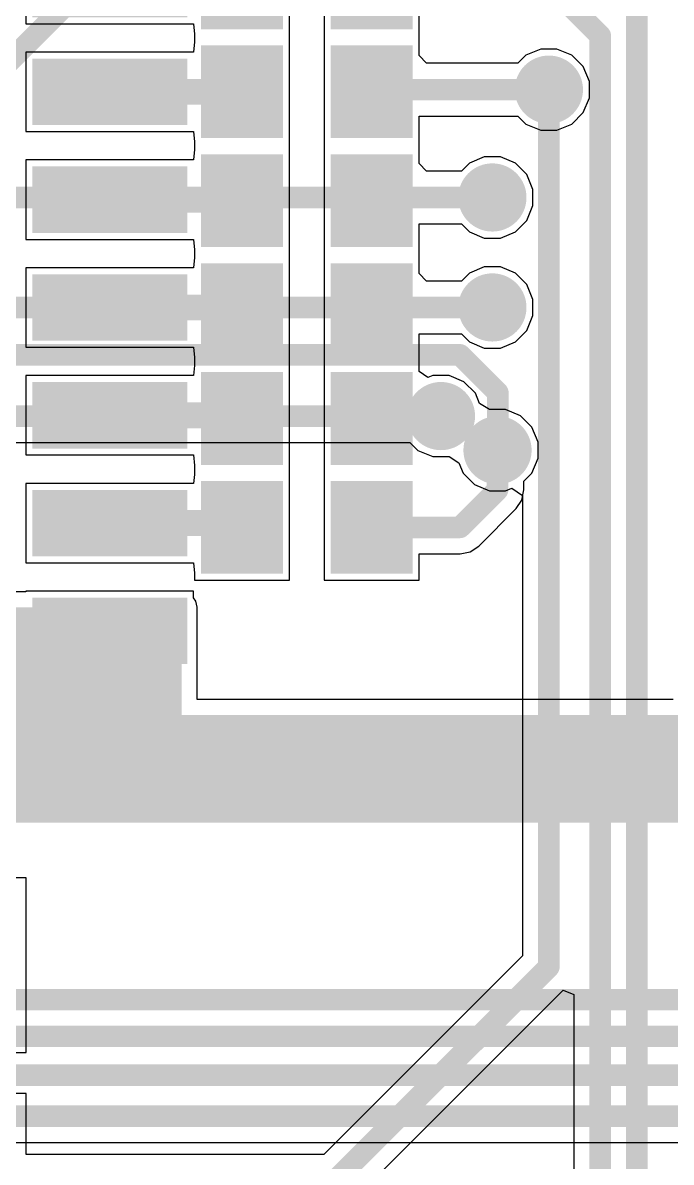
# Model space of a CAD drawing. Header units: millimetres. Extents: x -1231 to 5080, y -1243 to 680.
# Drawn here: x 21.73 to 29.36, y 32.78 to 46.2 of the extents above; entities that cross this region are included whole.
import ezdxf

# ---------------------------------------------------------------- set-up
doc = ezdxf.new("R2010")
doc.units = ezdxf.units.MM
for name, color, linetype in [('BottomLayer', 5, 'Continuous'), ('BottomPaste', 16, 'Continuous'), ('BottomSolder', 6, 'Continuous'), ('TopLayer', 1, 'Continuous'), ('TopSolder', 216, 'Continuous'), ('ViaHoleLayer', 16, 'Continuous')]:
    doc.layers.add(name, color=color, linetype=linetype)

# ---------------------------------------------------------------- blocks, each defined once
blk = doc.blocks.new('R___0603_B_8')
at = {"layer": 'BottomLayer'}
for points in [[(-1.143, -0.4445), (-1.143, 0.4445), (-0.3809999999999999, 0.4445), (-0.3809999999999999, -0.4445)], [(0.3809999999999999, -0.4445), (0.3809999999999999, 0.4445), (1.143, 0.4445), (1.143, -0.4445)]]:
    blk.add_hatch(color=5, dxfattribs=at).paths.add_polyline_path(points)
at = {"layer": 'BottomPaste'}
for points in [[(-1.143, -0.4445), (-1.143, 0.4445), (-0.3809999999999999, 0.4445), (-0.3809999999999999, -0.4445)], [(0.3809999999999999, -0.4445), (0.3809999999999999, 0.4445), (1.143, 0.4445), (1.143, -0.4445)]]:
    blk.add_hatch(color=16, dxfattribs=at).paths.add_polyline_path(points)
at = {"layer": 'BottomSolder'}
for points in [[(-1.2446, -0.5460999999999999), (-1.2446, 0.5460999999999999), (-0.2794, 0.5460999999999999), (-0.2794, -0.5460999999999999)], [(0.2794, -0.5460999999999999), (0.2794, 0.5460999999999999), (1.2446, 0.5460999999999999), (1.2446, -0.5460999999999999)]]:
    blk.add_hatch(color=6, dxfattribs=at).paths.add_polyline_path(points)
blk = doc.blocks.new('R___0603_B_9')
at = {"layer": 'BottomLayer'}
for points in [[(-1.143, -0.4445), (-1.143, 0.4445), (-0.3809999999999999, 0.4445), (-0.3809999999999999, -0.4445)], [(0.3809999999999999, -0.4445), (0.3809999999999999, 0.4445), (1.143, 0.4445), (1.143, -0.4445)]]:
    blk.add_hatch(color=5, dxfattribs=at).paths.add_polyline_path(points)
at = {"layer": 'BottomPaste'}
for points in [[(-1.143, -0.4445), (-1.143, 0.4445), (-0.3809999999999999, 0.4445), (-0.3809999999999999, -0.4445)], [(0.3809999999999999, -0.4445), (0.3809999999999999, 0.4445), (1.143, 0.4445), (1.143, -0.4445)]]:
    blk.add_hatch(color=16, dxfattribs=at).paths.add_polyline_path(points)
at = {"layer": 'BottomSolder'}
for points in [[(-1.2446, -0.5460999999999999), (-1.2446, 0.5460999999999999), (-0.2794, 0.5460999999999999), (-0.2794, -0.5460999999999999)], [(0.2794, -0.5460999999999999), (0.2794, 0.5460999999999999), (1.2446, 0.5460999999999999), (1.2446, -0.5460999999999999)]]:
    blk.add_hatch(color=6, dxfattribs=at).paths.add_polyline_path(points)
blk = doc.blocks.new('R___0603_B_11')
at = {"layer": 'BottomLayer'}
for points in [[(-1.143, -0.4445), (-1.143, 0.4445), (-0.3809999999999999, 0.4445), (-0.3809999999999999, -0.4445)], [(0.3809999999999999, -0.4445), (0.3809999999999999, 0.4445), (1.143, 0.4445), (1.143, -0.4445)]]:
    blk.add_hatch(color=5, dxfattribs=at).paths.add_polyline_path(points)
at = {"layer": 'BottomPaste'}
for points in [[(-1.143, -0.4445), (-1.143, 0.4445), (-0.3809999999999999, 0.4445), (-0.3809999999999999, -0.4445)], [(0.3809999999999999, -0.4445), (0.3809999999999999, 0.4445), (1.143, 0.4445), (1.143, -0.4445)]]:
    blk.add_hatch(color=16, dxfattribs=at).paths.add_polyline_path(points)
at = {"layer": 'BottomSolder'}
for points in [[(-1.2446, -0.5460999999999999), (-1.2446, 0.5460999999999999), (-0.2794, 0.5460999999999999), (-0.2794, -0.5460999999999999)], [(0.2794, -0.5460999999999999), (0.2794, 0.5460999999999999), (1.2446, 0.5460999999999999), (1.2446, -0.5460999999999999)]]:
    blk.add_hatch(color=6, dxfattribs=at).paths.add_polyline_path(points)
blk = doc.blocks.new('R___0603_B_12')
at = {"layer": 'BottomLayer'}
for points in [[(-1.143, -0.4445), (-1.143, 0.4445), (-0.3809999999999999, 0.4445), (-0.3809999999999999, -0.4445)], [(0.3809999999999999, -0.4445), (0.3809999999999999, 0.4445), (1.143, 0.4445), (1.143, -0.4445)]]:
    blk.add_hatch(color=5, dxfattribs=at).paths.add_polyline_path(points)
at = {"layer": 'BottomPaste'}
for points in [[(-1.143, -0.4445), (-1.143, 0.4445), (-0.3809999999999999, 0.4445), (-0.3809999999999999, -0.4445)], [(0.3809999999999999, -0.4445), (0.3809999999999999, 0.4445), (1.143, 0.4445), (1.143, -0.4445)]]:
    blk.add_hatch(color=16, dxfattribs=at).paths.add_polyline_path(points)
at = {"layer": 'BottomSolder'}
for points in [[(-1.2446, -0.5460999999999999), (-1.2446, 0.5460999999999999), (-0.2794, 0.5460999999999999), (-0.2794, -0.5460999999999999)], [(0.2794, -0.5460999999999999), (0.2794, 0.5460999999999999), (1.2446, 0.5460999999999999), (1.2446, -0.5460999999999999)]]:
    blk.add_hatch(color=6, dxfattribs=at).paths.add_polyline_path(points)
blk = doc.blocks.new('R___0603_B_13')
at = {"layer": 'BottomLayer'}
for points in [[(-1.143, -0.4445), (-1.143, 0.4445), (-0.3809999999999999, 0.4445), (-0.3809999999999999, -0.4445)], [(0.3809999999999999, -0.4445), (0.3809999999999999, 0.4445), (1.143, 0.4445), (1.143, -0.4445)]]:
    blk.add_hatch(color=5, dxfattribs=at).paths.add_polyline_path(points)
at = {"layer": 'BottomPaste'}
for points in [[(-1.143, -0.4445), (-1.143, 0.4445), (-0.3809999999999999, 0.4445), (-0.3809999999999999, -0.4445)], [(0.3809999999999999, -0.4445), (0.3809999999999999, 0.4445), (1.143, 0.4445), (1.143, -0.4445)]]:
    blk.add_hatch(color=16, dxfattribs=at).paths.add_polyline_path(points)
at = {"layer": 'BottomSolder'}
for points in [[(-1.2446, -0.5460999999999999), (-1.2446, 0.5460999999999999), (-0.2794, 0.5460999999999999), (-0.2794, -0.5460999999999999)], [(0.2794, -0.5460999999999999), (0.2794, 0.5460999999999999), (1.2446, 0.5460999999999999), (1.2446, -0.5460999999999999)]]:
    blk.add_hatch(color=6, dxfattribs=at).paths.add_polyline_path(points)
blk = doc.blocks.new('R___0603_B_14')
at = {"layer": 'BottomLayer'}
for points in [[(-1.143, -0.4445), (-1.143, 0.4445), (-0.3809999999999999, 0.4445), (-0.3809999999999999, -0.4445)], [(0.3809999999999999, -0.4445), (0.3809999999999999, 0.4445), (1.143, 0.4445), (1.143, -0.4445)]]:
    blk.add_hatch(color=5, dxfattribs=at).paths.add_polyline_path(points)
at = {"layer": 'BottomPaste'}
for points in [[(-1.143, -0.4445), (-1.143, 0.4445), (-0.3809999999999999, 0.4445), (-0.3809999999999999, -0.4445)], [(0.3809999999999999, -0.4445), (0.3809999999999999, 0.4445), (1.143, 0.4445), (1.143, -0.4445)]]:
    blk.add_hatch(color=16, dxfattribs=at).paths.add_polyline_path(points)
at = {"layer": 'BottomSolder'}
for points in [[(-1.2446, -0.5460999999999999), (-1.2446, 0.5460999999999999), (-0.2794, 0.5460999999999999), (-0.2794, -0.5460999999999999)], [(0.2794, -0.5460999999999999), (0.2794, 0.5460999999999999), (1.2446, 0.5460999999999999), (1.2446, -0.5460999999999999)]]:
    blk.add_hatch(color=6, dxfattribs=at).paths.add_polyline_path(points)
blk = doc.blocks.new('16_SOIC__0_295___7_50___W______B_27')
at = {"layer": 'BottomLayer'}
for points in [[(-5.500000429999999, 4.73499942), (-3.88000113, 4.73499942), (-3.88000113, 4.155000579999999), (-5.500000429999999, 4.155000579999999)], [(3.88000113, 4.73499942), (5.500000429999999, 4.73499942), (5.500000429999999, 4.155000579999999), (3.88000113, 4.155000579999999)], [(-5.500000429999999, 3.464999419999999), (-3.88000113, 3.464999419999999), (-3.88000113, 2.88500058), (-5.500000429999999, 2.88500058)], [(3.88000113, 3.464999419999999), (5.500000429999999, 3.464999419999999), (5.500000429999999, 2.88500058), (3.88000113, 2.88500058)], [(-5.500000429999999, 2.19499942), (-3.88000113, 2.19499942), (-3.88000113, 1.61500058), (-5.500000429999999, 1.61500058)], [(3.88000113, 2.19499942), (5.500000429999999, 2.19499942), (5.500000429999999, 1.61500058), (3.88000113, 1.61500058)], [(-5.500000429999999, 0.9249994199999999), (-3.88000113, 0.9249994199999999), (-3.88000113, 0.3450005799999999), (-5.500000429999999, 0.3450005799999999)], [(3.88000113, 0.9249994199999999), (5.500000429999999, 0.9249994199999999), (5.500000429999999, 0.3450005799999999), (3.88000113, 0.3450005799999999)], [(-5.500000429999999, -0.3450005799999999), (-3.88000113, -0.3450005799999999), (-3.88000113, -0.9249994199999999), (-5.500000429999999, -0.9249994199999999)], [(3.88000113, -0.3450005799999999), (5.500000429999999, -0.3450005799999999), (5.500000429999999, -0.9249994199999999), (3.88000113, -0.9249994199999999)], [(-5.500000429999999, -1.61500058), (-3.88000113, -1.61500058), (-3.88000113, -2.19499942), (-5.500000429999999, -2.19499942)], [(3.88000113, -1.61500058), (5.500000429999999, -1.61500058), (5.500000429999999, -2.19499942), (3.88000113, -2.19499942)], [(-5.500000429999999, -2.88500058), (-3.88000113, -2.88500058), (-3.88000113, -3.464999419999999), (-5.500000429999999, -3.464999419999999)], [(3.88000113, -2.88500058), (5.500000429999999, -2.88500058), (5.500000429999999, -3.464999419999999), (3.88000113, -3.464999419999999)], [(-5.500000429999999, -4.155000579999999), (-3.88000113, -4.155000579999999), (-3.88000113, -4.73499942), (-5.500000429999999, -4.73499942)], [(3.88000113, -4.155000579999999), (5.500000429999999, -4.155000579999999), (5.500000429999999, -4.73499942), (3.88000113, -4.73499942)]]:
    blk.add_hatch(color=5, dxfattribs=at).paths.add_polyline_path(points)
at = {"layer": 'BottomPaste'}
for points in [[(-5.500000429999999, 4.73499942), (-3.88000113, 4.73499942), (-3.88000113, 4.155000579999999), (-5.500000429999999, 4.155000579999999)], [(3.88000113, 4.73499942), (5.500000429999999, 4.73499942), (5.500000429999999, 4.155000579999999), (3.88000113, 4.155000579999999)], [(-5.500000429999999, 3.464999419999999), (-3.88000113, 3.464999419999999), (-3.88000113, 2.88500058), (-5.500000429999999, 2.88500058)], [(3.88000113, 3.464999419999999), (5.500000429999999, 3.464999419999999), (5.500000429999999, 2.88500058), (3.88000113, 2.88500058)], [(-5.500000429999999, 2.19499942), (-3.88000113, 2.19499942), (-3.88000113, 1.61500058), (-5.500000429999999, 1.61500058)], [(3.88000113, 2.19499942), (5.500000429999999, 2.19499942), (5.500000429999999, 1.61500058), (3.88000113, 1.61500058)], [(-5.500000429999999, 0.9249994199999999), (-3.88000113, 0.9249994199999999), (-3.88000113, 0.3450005799999999), (-5.500000429999999, 0.3450005799999999)], [(3.88000113, 0.9249994199999999), (5.500000429999999, 0.9249994199999999), (5.500000429999999, 0.3450005799999999), (3.88000113, 0.3450005799999999)], [(-5.500000429999999, -0.3450005799999999), (-3.88000113, -0.3450005799999999), (-3.88000113, -0.9249994199999999), (-5.500000429999999, -0.9249994199999999)], [(3.88000113, -0.3450005799999999), (5.500000429999999, -0.3450005799999999), (5.500000429999999, -0.9249994199999999), (3.88000113, -0.9249994199999999)], [(-5.500000429999999, -1.61500058), (-3.88000113, -1.61500058), (-3.88000113, -2.19499942), (-5.500000429999999, -2.19499942)], [(3.88000113, -1.61500058), (5.500000429999999, -1.61500058), (5.500000429999999, -2.19499942), (3.88000113, -2.19499942)], [(-5.500000429999999, -2.88500058), (-3.88000113, -2.88500058), (-3.88000113, -3.464999419999999), (-5.500000429999999, -3.464999419999999)], [(3.88000113, -2.88500058), (5.500000429999999, -2.88500058), (5.500000429999999, -3.464999419999999), (3.88000113, -3.464999419999999)], [(-5.500000429999999, -4.155000579999999), (-3.88000113, -4.155000579999999), (-3.88000113, -4.73499942), (-5.500000429999999, -4.73499942)], [(3.88000113, -4.155000579999999), (5.500000429999999, -4.155000579999999), (5.500000429999999, -4.73499942), (3.88000113, -4.73499942)]]:
    blk.add_hatch(color=16, dxfattribs=at).paths.add_polyline_path(points)
at = {"layer": 'BottomSolder'}
for points in [[(-5.60160043, 4.83659942), (-3.77840113, 4.83659942), (-3.77840113, 4.05340058), (-5.60160043, 4.05340058)], [(3.77840113, 4.83659942), (5.60160043, 4.83659942), (5.60160043, 4.05340058), (3.77840113, 4.05340058)], [(-5.60160043, 3.56659942), (-3.77840113, 3.56659942), (-3.77840113, 2.78340058), (-5.60160043, 2.78340058)], [(3.77840113, 3.56659942), (5.60160043, 3.56659942), (5.60160043, 2.78340058), (3.77840113, 2.78340058)], [(-5.60160043, 2.29659942), (-3.77840113, 2.29659942), (-3.77840113, 1.51340058), (-5.60160043, 1.51340058)], [(3.77840113, 2.29659942), (5.60160043, 2.29659942), (5.60160043, 1.51340058), (3.77840113, 1.51340058)], [(-5.60160043, 1.02659942), (-3.77840113, 1.02659942), (-3.77840113, 0.24340058), (-5.60160043, 0.24340058)], [(3.77840113, 1.02659942), (5.60160043, 1.02659942), (5.60160043, 0.24340058), (3.77840113, 0.24340058)], [(-5.60160043, -0.24340058), (-3.77840113, -0.24340058), (-3.77840113, -1.02659942), (-5.60160043, -1.02659942)], [(3.77840113, -0.24340058), (5.60160043, -0.24340058), (5.60160043, -1.02659942), (3.77840113, -1.02659942)], [(-5.60160043, -1.51340058), (-3.77840113, -1.51340058), (-3.77840113, -2.29659942), (-5.60160043, -2.29659942)], [(3.77840113, -1.51340058), (5.60160043, -1.51340058), (5.60160043, -2.29659942), (3.77840113, -2.29659942)], [(-5.60160043, -2.78340058), (-3.77840113, -2.78340058), (-3.77840113, -3.56659942), (-5.60160043, -3.56659942)], [(3.77840113, -2.78340058), (5.60160043, -2.78340058), (5.60160043, -3.56659942), (3.77840113, -3.56659942)], [(-5.60160043, -4.05340058), (-3.77840113, -4.05340058), (-3.77840113, -4.83659942), (-5.60160043, -4.83659942)], [(3.77840113, -4.05340058), (5.60160043, -4.05340058), (5.60160043, -4.83659942), (3.77840113, -4.83659942)]]:
    blk.add_hatch(color=6, dxfattribs=at).paths.add_polyline_path(points)

msp = doc.modelspace()

# ---------------------------------------------------------------- hatches: boundary and pattern name
at = {"layer": 'BottomLayer'}
h = msp.add_hatch(color=5, dxfattribs=at)
edge = h.paths.add_edge_path()
edge.add_arc((27.9194006, 45.4152), 0.2999994, 0, 360)
h = msp.add_hatch(color=5, dxfattribs=at)
edge = h.paths.add_edge_path()
edge.add_arc((27.2542, 44.1452), 0.2999994, 0, 360)
h = msp.add_hatch(color=5, dxfattribs=at)
edge = h.paths.add_edge_path()
edge.add_arc((27.2542, 42.8498), 0.2999994, 0, 360)
h = msp.add_hatch(color=5, dxfattribs=at)
edge = h.paths.add_edge_path()
edge.add_arc((26.64868432, 41.5701734), 0.2999994, 0, 360)
h = msp.add_hatch(color=5, dxfattribs=at)
edge = h.paths.add_edge_path()
edge.add_arc((27.3146012, 41.1682692), 0.2999994, 0, 360)
for points in [[(18.288, 36.7792), (23.5966, 36.7792), (23.5966, 39.3192), (18.288, 39.3192)], [(21.9202, 36.7792), (30.0228, 36.7792), (30.0228, 38.0492), (21.9202, 38.0492)]]:
    msp.add_hatch(color=5, dxfattribs=at).paths.add_polyline_path(points)
at = {"layer": 'BottomSolder'}
h = msp.add_hatch(color=6, dxfattribs=at)
edge = h.paths.add_edge_path()
edge.add_arc((27.9194006, 45.4152), 0.4015993999999999, 0, 360)
h = msp.add_hatch(color=6, dxfattribs=at)
edge = h.paths.add_edge_path()
edge.add_arc((27.2542, 44.1452), 0.4015993999999999, 0, 360)
h = msp.add_hatch(color=6, dxfattribs=at)
edge = h.paths.add_edge_path()
edge.add_arc((27.2542, 42.8498), 0.4015993999999999, 0, 360)
h = msp.add_hatch(color=6, dxfattribs=at)
edge = h.paths.add_edge_path()
edge.add_arc((26.64868432, 41.5701734), 0.4015993999999999, 0, 360)
h = msp.add_hatch(color=6, dxfattribs=at)
edge = h.paths.add_edge_path()
edge.add_arc((27.3146012, 41.1682692), 0.4015993999999999, 0, 360)
at = {"layer": 'TopLayer'}
h = msp.add_hatch(color=1, dxfattribs=at)
edge = h.paths.add_edge_path()
edge.add_arc((27.9194006, 45.4152), 0.2999994, 0, 360)
h = msp.add_hatch(color=1, dxfattribs=at)
edge = h.paths.add_edge_path()
edge.add_arc((27.2542, 44.1452), 0.2999994, 0, 360)
h = msp.add_hatch(color=1, dxfattribs=at)
edge = h.paths.add_edge_path()
edge.add_arc((27.2542, 42.8498), 0.2999994, 0, 360)
h = msp.add_hatch(color=1, dxfattribs=at)
edge = h.paths.add_edge_path()
edge.add_arc((26.64868432, 41.5701734), 0.2999994, 0, 360)
h = msp.add_hatch(color=1, dxfattribs=at)
edge = h.paths.add_edge_path()
edge.add_arc((27.3146012, 41.1682692), 0.2999994, 0, 360)
at = {"layer": 'TopSolder'}
h = msp.add_hatch(color=216, dxfattribs=at)
edge = h.paths.add_edge_path()
edge.add_arc((27.9194006, 45.4152), 0.4015993999999999, 0, 360)
h = msp.add_hatch(color=216, dxfattribs=at)
edge = h.paths.add_edge_path()
edge.add_arc((27.2542, 44.1452), 0.4015993999999999, 0, 360)
h = msp.add_hatch(color=216, dxfattribs=at)
edge = h.paths.add_edge_path()
edge.add_arc((27.2542, 42.8498), 0.4015993999999999, 0, 360)
h = msp.add_hatch(color=216, dxfattribs=at)
edge = h.paths.add_edge_path()
edge.add_arc((26.64868432, 41.5701734), 0.4015993999999999, 0, 360)
h = msp.add_hatch(color=216, dxfattribs=at)
edge = h.paths.add_edge_path()
edge.add_arc((27.3146012, 41.1682692), 0.4015993999999999, 0, 360)
at = {"layer": 'ViaHoleLayer'}
h = msp.add_hatch(color=16, dxfattribs=at)
edge = h.paths.add_edge_path()
edge.add_arc((27.9194006, 45.4152), 0.1499997, 0, 360)
h = msp.add_hatch(color=16, dxfattribs=at)
edge = h.paths.add_edge_path()
edge.add_arc((27.2542, 44.1452), 0.1499997, 0, 360)
h = msp.add_hatch(color=16, dxfattribs=at)
edge = h.paths.add_edge_path()
edge.add_arc((27.2542, 42.8498), 0.1499997, 0, 360)
h = msp.add_hatch(color=16, dxfattribs=at)
edge = h.paths.add_edge_path()
edge.add_arc((26.64868432, 41.5701734), 0.1499997, 0, 360)
h = msp.add_hatch(color=16, dxfattribs=at)
edge = h.paths.add_edge_path()
edge.add_arc((27.3146012, 41.1682692), 0.1499997, 0, 360)

# ---------------------------------------------------------------- linework, layer by layer
at = {"layer": 'BottomLayer'}
for p, q in [((21.7616024, 47.12759942), (21.7616024, 46.19200058)), ((24.8666, 46.13910254), (24.8666, 47.20589746)), ((25.273, 47.20589746), (25.273, 46.13910254)), ((26.3906, 46.13910254), (26.3906, 46.37442846)), ((21.7616024, 46.19200058), (23.73719662, 46.19200058)), ((23.73719662, 46.19200058), (23.74899746, 46.0699104)), ((23.74899746, 46.0699104), (23.74899746, 45.97971245999999)), ((24.86660254, 46.0121), (24.8666, 46.13910254)), ((25.273, 46.13910254), (25.27299746, 46.0502)), ((25.27299746, 46.0502), (25.273, 45.92319746)), ((26.39060254, 46.0121), (26.3906, 46.13910254)), ((23.74899746, 45.97971245999999), (23.7371509, 45.85759942)), ((24.8666, 45.92319746), (24.86660254, 46.0121)), ((24.8666, 44.85640254), (24.8666, 45.92319746)), ((25.273, 45.92319746), (25.273, 44.85640254)), ((26.3906, 45.81577578), (26.39060254, 46.0121)), ((23.7371509, 45.85759942), (21.7616024, 45.85759942)), ((21.7616024, 45.85759942), (21.7616024, 44.92200058)), ((26.48040424, 45.72597154), (26.3906, 45.81577578)), ((27.64874836, 45.82025888), (27.55446102, 45.72597154)), ((27.82436142, 45.89299939999999), (27.64874836, 45.82025888)), ((28.01443978, 45.89299939999999), (27.82436142, 45.89299939999999)), ((28.19005284, 45.82025888), (28.01443978, 45.89299939999999)), ((28.32445948, 45.68585224), (28.19005284, 45.82025888)), ((27.55446102, 45.72597154), (26.48040424, 45.72597154)), ((28.3972, 45.51023918), (28.32445948, 45.68585224)), ((28.3972, 45.32016082), (28.3972, 45.51023918)), ((28.32445948, 45.14454776), (28.3972, 45.32016082)), ((26.3906, 44.85640254), (26.3906, 45.10442845999999)), ((26.3906, 45.10442845999999), (27.55446102, 45.10442845999999)), ((27.55446102, 45.10442845999999), (27.64874836, 45.01014112)), ((28.19005284, 45.01014112), (28.32445948, 45.14454776)), ((27.64874836, 45.01014112), (27.82436142, 44.9374006)), ((28.01443978, 44.9374006), (28.19005284, 45.01014112)), ((21.7616024, 44.92200058), (23.7371509, 44.92200058)), ((23.7371509, 44.92200058), (23.74899746, 44.79988753999999)), ((24.86660254, 44.7294), (24.8666, 44.85640254)), ((25.273, 44.85640254), (25.27299746, 44.7675)), ((26.39060254, 44.7294), (26.3906, 44.85640254)), ((27.82436142, 44.9374006), (28.01443978, 44.9374006)), ((23.74899746, 44.7096896), (23.73719662, 44.58759942)), ((23.74899746, 44.79988753999999), (23.74899746, 44.7096896)), ((24.8666, 44.64049746), (24.86660254, 44.7294)), ((25.27299746, 44.7675), (25.273, 44.64049746)), ((26.3906, 44.54577578), (26.39060254, 44.7294)), ((23.73719662, 44.58759942), (21.7616024, 44.58759942)), ((21.7616024, 44.58759942), (21.7616024, 43.65200058)), ((24.8666, 43.57370254), (24.8666, 44.64049746)), ((25.273, 44.64049746), (25.273, 43.57370254)), ((27.15916082, 44.6229994), (26.98354776, 44.55025888)), ((27.34923918, 44.6229994), (27.15916082, 44.6229994)), ((27.52485224, 44.55025888), (27.34923918, 44.6229994)), ((26.48040424, 44.45597154), (26.3906, 44.54577578)), ((26.88926042, 44.45597154), (26.48040424, 44.45597154)), ((26.98354776, 44.55025888), (26.88926042, 44.45597154)), ((27.65925888, 44.41585224), (27.52485224, 44.55025888)), ((27.7319994, 44.24023918), (27.65925888, 44.41585224)), ((27.7319994, 44.05016081999999), (27.7319994, 44.24023918)), ((27.65925888, 43.87454776), (27.7319994, 44.05016081999999)), ((26.3906, 43.57370254), (26.3906, 43.83442846)), ((26.3906, 43.83442846), (26.88926042, 43.83442846)), ((26.88926042, 43.83442846), (26.98354776, 43.74014112)), ((27.52485224, 43.74014112), (27.65925888, 43.87454776)), ((21.7616024, 43.65200058), (23.73715598, 43.65200058)), ((23.73715598, 43.65200058), (23.74899746, 43.52988754)), ((26.98354776, 43.74014112), (27.15916082, 43.6674006)), ((27.15916082, 43.6674006), (27.34923918, 43.6674006)), ((27.34923918, 43.6674006), (27.52485224, 43.74014112)), ((23.74899746, 43.52988754), (23.74899746, 43.43968706)), ((24.86660254, 43.44669999999999), (24.8666, 43.57370254)), ((25.273, 43.57370254), (25.27299746, 43.4848)), ((25.27299746, 43.4848), (25.273, 43.35779746)), ((26.39060254, 43.44669999999999), (26.3906, 43.57370254)), ((23.74899746, 43.43968706), (23.73719662, 43.31759941999999)), ((24.8666, 43.35779746), (24.86660254, 43.44669999999999)), ((24.8666, 42.29100254), (24.8666, 43.35779746)), ((25.273, 43.35779746), (25.273, 42.29100254)), ((26.3906, 43.25037578), (26.39060254, 43.44669999999999)), ((23.73719662, 43.31759941999999), (21.7616024, 43.31759941999999)), ((21.7616024, 43.31759941999999), (21.7616024, 42.38200058)), ((26.48040424, 43.16057154), (26.3906, 43.25037578)), ((26.98354776, 43.25485888), (26.88926042, 43.16057154)), ((27.15916082, 43.3275994), (26.98354776, 43.25485888)), ((27.34923918, 43.3275994), (27.15916082, 43.3275994)), ((27.52485224, 43.25485888), (27.34923918, 43.3275994)), ((27.65925888, 43.12045224), (27.52485224, 43.25485888)), ((26.88926042, 43.16057154), (26.48040424, 43.16057154)), ((27.7319994, 42.94483918), (27.65925888, 43.12045224)), ((27.7319994, 42.75476082), (27.7319994, 42.94483918)), ((27.65925888, 42.57914776), (27.7319994, 42.75476082)), ((27.52485224, 42.44474112), (27.65925888, 42.57914776)), ((26.3906, 42.29100254), (26.3906, 42.53902846)), ((26.3906, 42.53902846), (26.88926042, 42.53902846)), ((26.88926042, 42.53902846), (26.98354776, 42.44474112)), ((26.98354776, 42.44474112), (27.15916082, 42.37200059999999)), ((27.34923918, 42.37200059999999), (27.52485224, 42.44474112)), ((21.7616024, 42.38200058), (23.7371636, 42.38200058)), ((23.7371636, 42.38200058), (23.74899746, 42.25988754)), ((24.86660254, 42.16399999999999), (24.8666, 42.29100254)), ((25.273, 42.29100254), (25.27299746, 42.20209999999999)), ((26.39060254, 42.16399999999999), (26.3906, 42.29100254)), ((27.15916082, 42.37200059999999), (27.34923918, 42.37200059999999)), ((23.74899746, 42.16397714), (23.73719662, 42.04759942)), ((23.74899746, 42.25988754), (23.74899746, 42.16397714)), ((24.8666, 42.07509745999999), (24.86660254, 42.16399999999999)), ((25.27299746, 42.20209999999999), (25.273, 42.07509745999999)), ((26.3906, 42.0947342), (26.39060254, 42.16399999999999)), ((23.73719662, 42.04759942), (21.7616024, 42.04759942)), ((21.7616024, 42.04759942), (21.7616024, 41.11200057999999)), ((24.8666, 41.00830254), (24.8666, 42.07509745999999)), ((25.273, 42.07509745999999), (25.273, 40.91940508)), ((26.49619796, 42.02417808), (26.3906, 42.0947342)), ((26.55364514, 42.0479728), (26.49619796, 42.02417808)), ((26.7437235, 42.0479728), (26.55364514, 42.0479728)), ((26.91933656, 41.97523227999999), (26.7437235, 42.0479728)), ((27.0537432, 41.84082564), (26.91933656, 41.97523227999999)), ((27.10392852, 41.71966764), (27.0537432, 41.84082564)), ((27.21956456, 41.6460686), (27.10392852, 41.71966764)), ((27.40964038, 41.6460686), (27.21956456, 41.6460686)), ((27.58525344, 41.57332808), (27.40964038, 41.6460686)), ((27.71966008, 41.43892143999999), (27.58525344, 41.57332808)), ((27.7924006, 41.26330838), (27.71966008, 41.43892143999999)), ((27.7924006, 41.07323002), (27.7924006, 41.26330838)), ((21.7616024, 41.11200057999999), (23.73716868, 41.11200057999999)), ((23.73716868, 41.11200057999999), (23.749, 40.98988754)), ((27.71966008, 40.89761696), (27.7924006, 41.07323002)), ((23.749, 40.98988754), (23.74899746, 40.88127968)), ((24.86660254, 40.8813), (24.8666, 41.00830254)), ((23.74899746, 40.88127968), (23.73719662, 40.77759942)), ((24.8666, 40.79239746), (24.86660254, 40.8813)), ((25.273, 40.91940508), (25.27299492, 40.91940508)), ((25.27299492, 40.91940508), (25.27299492, 40.88129492)), ((25.27299492, 40.88129492), (25.273, 40.88129492)), ((25.273, 40.88129492), (25.273, 39.6367)), ((27.62537274, 40.80332962), (27.71966008, 40.89761696)), ((27.62537274, 40.7004012), (27.62537274, 40.80332962)), ((23.73719662, 40.77759942), (21.7616024, 40.77759942)), ((21.7616024, 40.77759942), (21.7616024, 39.84200058)), ((24.8666, 39.6367), (24.8666, 40.79239746)), ((27.60171772, 40.58147332), (27.62537274, 40.7004012)), ((27.5343493, 40.4806531), (27.60171772, 40.58147332)), ((27.0929481, 40.0392519), (27.5343493, 40.4806531)), ((26.99212788, 39.97188348), (27.0929481, 40.0392519)), ((26.3906, 39.6367), (26.3906, 39.94822846)), ((26.3906, 39.94822846), (26.8732, 39.94822846)), ((26.8732, 39.94822846), (26.99212788, 39.97188348)), ((21.7616024, 39.84200058), (23.73719662, 39.84200058)), ((23.73719662, 39.84200058), (23.749, 39.71988753999999)), ((23.749, 39.71988753999999), (23.749, 39.6367)), ((23.749, 39.6367), (24.8666, 39.6367)), ((25.273, 39.6367), (26.3906, 39.6367)), ((21.7616024, 39.50048234), (20.24728234, 39.50048234)), ((23.73719916, 39.50759942), (21.7616024, 39.50759942)), ((21.7616024, 39.50759942), (21.7616024, 39.50048234)), ((23.73719916, 39.42880862), (23.73719916, 39.50759942)), ((23.76408252, 39.38857248), (23.73719916, 39.42880862)), ((23.77788234, 39.3192), (23.76408252, 39.38857248)), ((23.77788234, 38.23048233999999), (23.77788234, 39.3192)), ((29.38431766, 38.23048233999999), (23.77788234, 38.23048233999999)), ((13.7149459, 33.01402846), (57.65459894, 33.01402846))]:
    msp.add_line(p, q, dxfattribs=at)
for points, const_width in [([(22.74940078, 45.38979999999999), (24.27422882, 45.38979999999999)], 0.3048), ([(25.8318, 45.38979999999999), (25.8572, 45.4152)], 0.254), ([(25.8572, 45.4152), (27.9194006, 45.4152)], 0.254), ([(22.74940078, 44.1198), (24.27422882, 44.1198)], 0.3048), ([(25.8318, 44.1071), (25.8699, 44.1452)], 0.254), ([(25.8699, 44.1452), (27.2542, 44.1452)], 0.254), ([(22.74940078, 42.8498), (24.27422882, 42.8498)], 0.3048), ([(25.8318, 42.8244), (25.8572, 42.8498)], 0.254), ([(25.8572, 42.8498), (27.2542, 42.8498)], 0.254), ([(22.74940078, 41.5798), (24.27422882, 41.5798)], 0.3048), ([(25.8318, 41.5417), (25.8602734, 41.5701734)], 0.254), ([(25.8602734, 41.5701734), (26.64868432, 41.5701734)], 0.254), ([(27.3146012, 40.7004012), (27.3146012, 41.1682692)], 0.254), ([(26.8732, 40.259), (27.3146012, 40.7004012)], 0.254), ([(22.74940078, 40.3098), (24.27422882, 40.3098)], 0.3048), ([(25.8318, 40.259), (26.8732, 40.259)], 0.254), ([(19.7612, 34.6964), (58.44434335999999, 34.6964)], 0.254), ([(19.50720254, 34.26459999999999), (58.21679999999999, 34.26459999999999)], 0.254), ([(13.84300254, 33.80739999999999), (57.91138024, 33.80739999999999)], 0.254), ([(13.7149459, 33.3248), (57.7833236, 33.3248)], 0.254)]:
    msp.add_lwpolyline(points, dxfattribs=dict(at, const_width=const_width))
for points, const_width in [([(22.67320078, 45.38979999999999, 1), (22.82560078, 45.38979999999999, 1)], 0.1524), ([(24.19802882, 45.38979999999999, 1), (24.35042882, 45.38979999999999, 1)], 0.1524), ([(25.7683, 45.38979999999999, 1), (25.8953, 45.38979999999999, 1)], 0.127), ([(25.7937, 45.4152, 1), (25.9207, 45.4152, 1)], 0.127), ([(25.7937, 45.4152, 1), (25.9207, 45.4152, 1)], 0.127), ([(27.8559006, 45.4152, 1), (27.9829006, 45.4152, 1)], 0.127), ([(22.67320078, 44.1198, 1), (22.82560078, 44.1198, 1)], 0.1524), ([(24.19802882, 44.1198, 1), (24.35042882, 44.1198, 1)], 0.1524), ([(25.7683, 44.1071, 1), (25.8953, 44.1071, 1)], 0.127), ([(25.8064, 44.1452, 1), (25.9334, 44.1452, 1)], 0.127), ([(25.8064, 44.1452, 1), (25.9334, 44.1452, 1)], 0.127), ([(27.1907, 44.1452, 1), (27.31769999999999, 44.1452, 1)], 0.127), ([(22.67320078, 42.8498, 1), (22.82560078, 42.8498, 1)], 0.1524), ([(24.19802882, 42.8498, 1), (24.35042882, 42.8498, 1)], 0.1524), ([(25.7683, 42.8244, 1), (25.8953, 42.8244, 1)], 0.127), ([(25.7937, 42.8498, 1), (25.9207, 42.8498, 1)], 0.127), ([(25.7937, 42.8498, 1), (25.9207, 42.8498, 1)], 0.127), ([(27.1907, 42.8498, 1), (27.31769999999999, 42.8498, 1)], 0.127), ([(22.67320078, 41.5798, 1), (22.82560078, 41.5798, 1)], 0.1524), ([(24.19802882, 41.5798, 1), (24.35042882, 41.5798, 1)], 0.1524), ([(25.7683, 41.5417, 1), (25.8953, 41.5417, 1)], 0.127), ([(25.7967734, 41.5701734, 1), (25.9237734, 41.5701734, 1)], 0.127), ([(25.7967734, 41.5701734, 1), (25.9237734, 41.5701734, 1)], 0.127), ([(26.58518432, 41.5701734, 1), (26.71218432, 41.5701734, 1)], 0.127), ([(27.2511012, 41.1682692, 1), (27.3781012, 41.1682692, 1)], 0.127), ([(27.2511012, 40.7004012, 1), (27.3781012, 40.7004012, 1)], 0.127), ([(27.2511012, 40.7004012, 1), (27.3781012, 40.7004012, 1)], 0.127), ([(22.67320078, 40.3098, 1), (22.82560078, 40.3098, 1)], 0.1524), ([(24.19802882, 40.3098, 1), (24.35042882, 40.3098, 1)], 0.1524), ([(25.7683, 40.259, 1), (25.8953, 40.259, 1)], 0.127), ([(26.8097, 40.259, 1), (26.9367, 40.259, 1)], 0.127), ([(26.8097, 40.259, 1), (26.9367, 40.259, 1)], 0.127)]:
    msp.add_lwpolyline(points, format="xyb", close=True, dxfattribs=dict(at, const_width=const_width))
at = {"layer": 'TopLayer'}
for p, q in [((20.41369806, 41.25940186), (26.28374474, 41.25940186)), ((26.28374474, 41.25940186), (26.37803208, 41.16511452)), ((26.37803208, 41.16511452), (26.55364514, 41.092374)), ((26.55364514, 41.092374), (26.74372096, 41.092374)), ((26.74372096, 41.092374), (26.859357, 41.01877495999999)), ((26.859357, 41.01877495999999), (26.90954232, 40.89761696)), ((26.90954232, 40.89761696), (27.04394896, 40.76321032)), ((27.04394896, 40.76321032), (27.21956202, 40.6904698)), ((27.21956202, 40.6904698), (27.40964038, 40.6904698)), ((27.40964038, 40.6904698), (27.48162652, 40.72028685999999)), ((27.48162652, 40.72028685999999), (27.60862905999999, 40.635428)), ((27.60862905999999, 40.635428), (27.60862905999999, 35.21092526)), ((21.76639792, 36.1305983), (18.01079964, 36.1305983)), ((21.76639792, 34.0750017), (21.76639792, 36.1305983)), ((27.60862905999999, 35.21092526), (25.27127534, 32.87357154)), ((25.6197481, 32.3430519), (28.08642846, 34.80973226)), ((28.08642846, 34.80973226), (28.21342846, 34.75712632)), ((28.21342846, 34.75712632), (28.21342846, 30.27852466)), ((18.01079964, 34.0750017), (21.76639792, 34.0750017)), ((21.76639792, 33.5905983), (18.01079964, 33.5905983)), ((21.76639792, 32.87357154), (21.76639792, 33.5905983)), ((25.27127534, 32.87357154), (21.76639792, 32.87357154))]:
    msp.add_line(p, q, dxfattribs=at)
at = {"layer": 'TopLayer', "const_width": 0.254}
for points in [[(17.37496398, 41.55439999999999), (23.29316398, 47.4726)], [(28.956, 27.3304), (28.956, 46.76139999999999)], [(27.8892, 46.6852), (28.5242, 46.0502)], [(28.5242, 30.1498), (28.5242, 46.0502)], [(27.9194006, 35.0822006), (27.9194006, 45.4152)], [(20.6248, 44.1452), (27.2542, 44.1452)], [(19.94005664, 42.8498), (27.2542, 42.8498)], [(20.193, 42.291), (26.8732, 42.291)], [(26.8732, 42.291), (27.31849248, 41.84570752)], [(27.31849248, 41.17216048), (27.31849248, 41.84570752)], [(20.2849734, 41.5701734), (26.64868432, 41.5701734)], [(27.3146012, 41.1682692), (27.31849248, 41.17216048)], [(25.4, 32.5628), (27.9194006, 35.0822006)]]:
    msp.add_lwpolyline(points, dxfattribs=at)
at = {"layer": 'TopLayer', "const_width": 0.127}
for points in [[(28.4607, 46.0502, 1), (28.5877, 46.0502, 1)], [(28.4607, 46.0502, 1), (28.5877, 46.0502, 1)], [(27.8559006, 45.4152, 1), (27.9829006, 45.4152, 1)], [(27.1907, 44.1452, 1), (27.31769999999999, 44.1452, 1)], [(27.1907, 42.8498, 1), (27.31769999999999, 42.8498, 1)], [(26.8097, 42.291, 1), (26.9367, 42.291, 1)], [(26.8097, 42.291, 1), (26.9367, 42.291, 1)], [(27.25499248, 41.84570752, 1), (27.38199248, 41.84570752, 1)], [(27.25499248, 41.84570752, 1), (27.38199248, 41.84570752, 1)], [(26.58518432, 41.5701734, 1), (26.71218432, 41.5701734, 1)], [(27.2511012, 41.1682692, 1), (27.3781012, 41.1682692, 1)], [(27.25499248, 41.17216048, 1), (27.38199248, 41.17216048, 1)], [(27.25499248, 41.17216048, 1), (27.38199248, 41.17216048, 1)], [(27.8559006, 35.0822006, 1), (27.9829006, 35.0822006, 1)], [(27.8559006, 35.0822006, 1), (27.9829006, 35.0822006, 1)]]:
    msp.add_lwpolyline(points, format="xyb", close=True, dxfattribs=at)

# ---------------------------------------------------------------- block references
for name, p in [('16_SOIC__0_295___7_50___W______B_27', (18.0594, 43.4848)), ('R___0603_B_11', (25.0698, 46.67249999999999)), ('R___0603_B_12', (25.0698, 45.38979999999999)), ('R___0603_B_13', (25.0698, 44.1071)), ('R___0603_B_14', (25.0698, 42.8244)), ('R___0603_B_8', (25.0698, 41.5417)), ('R___0603_B_9', (25.0698, 40.259))]:
    msp.add_blockref(name, p)

doc.saveas('drawing.dxf')
